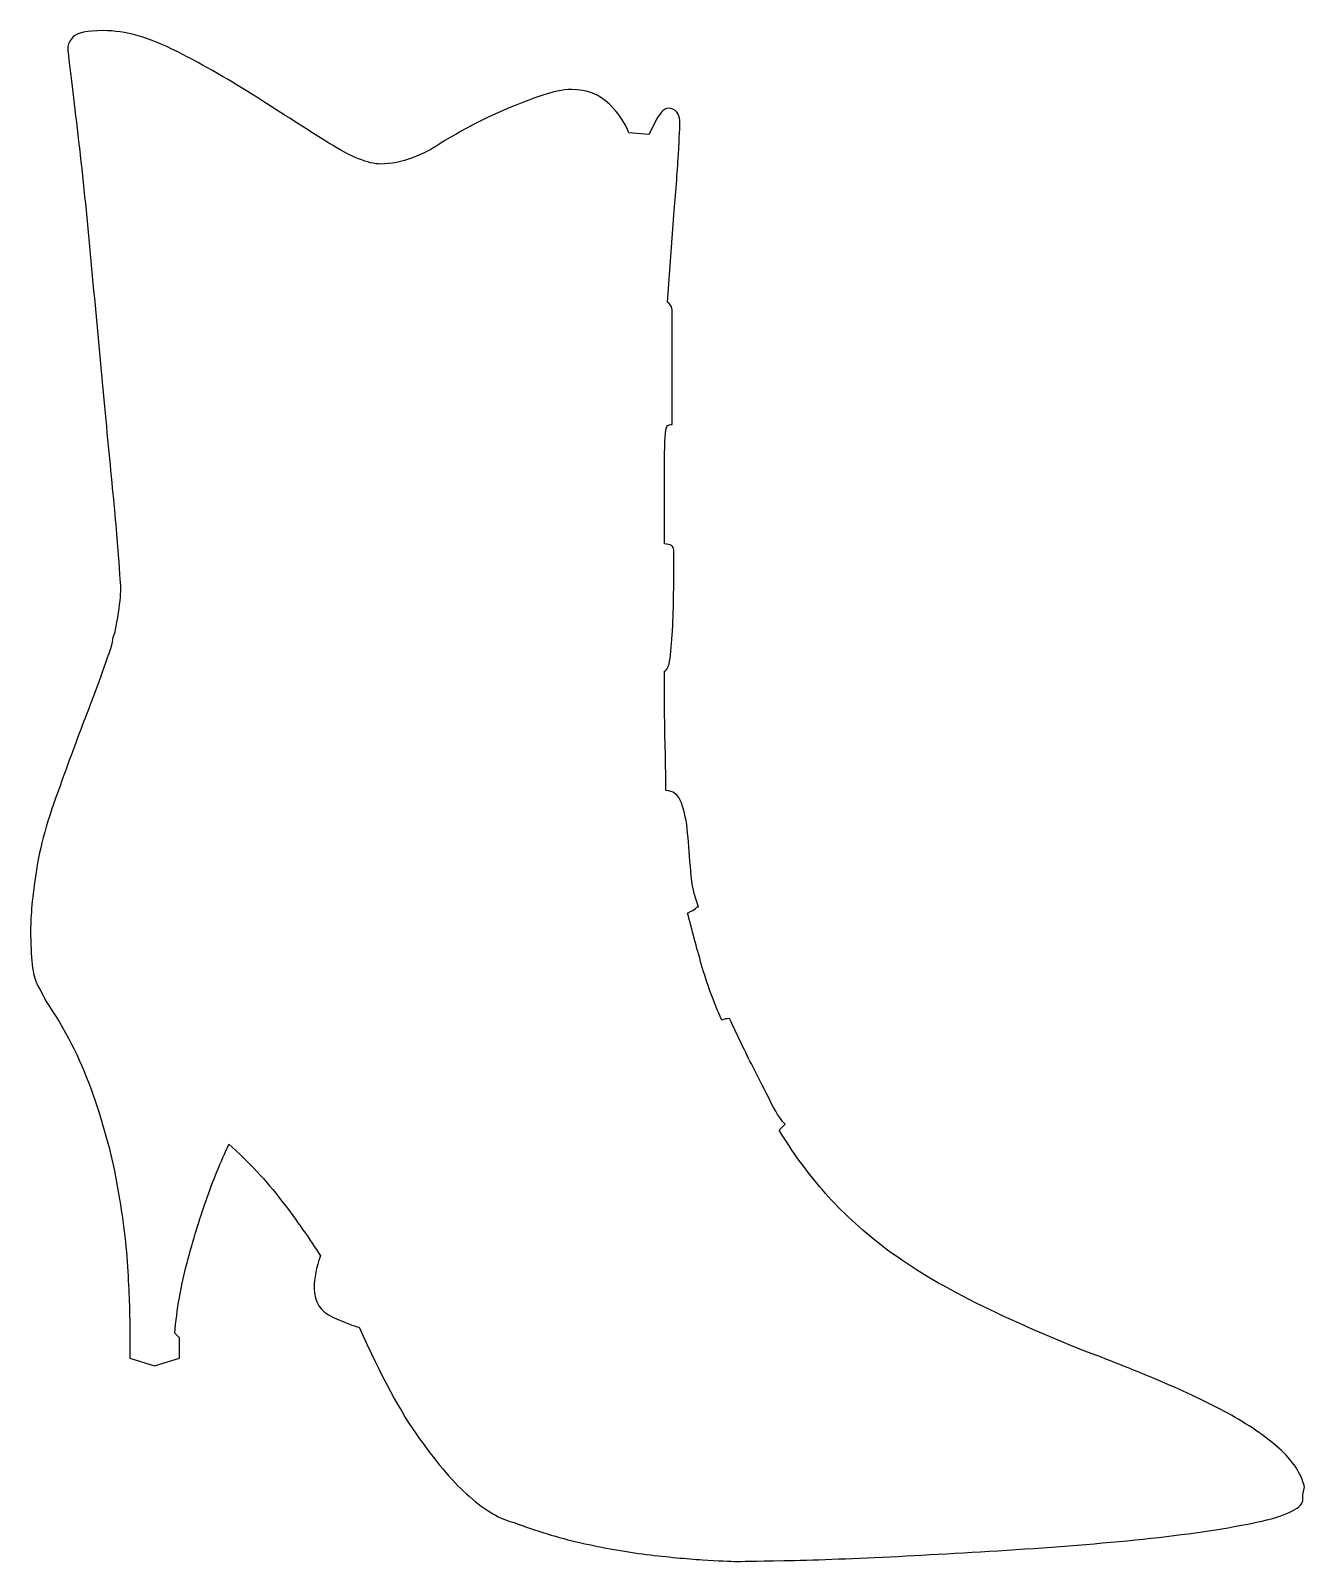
# Model space of a CAD drawing. Header units: centimetres. Extents: x -5.7 to 5.7, y -6.8 to 6.8.
import ezdxf

# ---------------------------------------------------------------- set-up
doc = ezdxf.new("R2010")
doc.units = ezdxf.units.CM
doc.header["$MEASUREMENT"] = 0
doc.layers.add('Camada 1', color=7, linetype='Continuous')

msp = doc.modelspace()

# ---------------------------------------------------------------- linework, layer by layer
at = {"layer": 'Camada 1'}
msp.add_open_spline([(5.66297, -6.22762), (5.66297, -6.22762), (5.66297, -6.269), (5.66297, -6.269), (5.66297, -6.269), (5.66297, -6.34279), (5.54079, -6.40727), (5.29687, -6.46268), (5.29687, -6.46268), (5.05284, -6.51771), (4.74667, -6.56611), (4.3784, -6.60772), (4.3784, -6.60772), (4.01013, -6.64907), (3.61185, -6.68358), (3.18359, -6.71152), (3.18359, -6.71152), (2.75531, -6.73898), (2.35478, -6.76208), (1.98204, -6.7806), (1.98204, -6.7806), (1.60903, -6.79875), (1.29354, -6.81037), (1.03584, -6.81508), (1.03584, -6.81508), (0.77803, -6.81955), (0.64, -6.82199), (0.62161, -6.82199), (0.62161, -6.82199), (0.55713, -6.82199), (0.45357, -6.81725), (0.31083, -6.80821), (0.31083, -6.80821), (0.16806, -6.79879), (0.00233, -6.78268), (-0.18653, -6.75982), (-0.18653, -6.75982), (-0.37539, -6.73659), (-0.571, -6.70211), (-0.77353, -6.65626), (-0.77353, -6.65626), (-0.97617, -6.60993), (-1.17398, -6.55016), (-1.36731, -6.47637), (-1.36731, -6.47637), (-1.48706, -6.44867), (-1.62065, -6.37038), (-1.76786, -6.24142), (-1.76786, -6.24142), (-1.89671, -6.13072), (-2.04419, -5.96027), (-2.20979, -5.73003), (-2.20979, -5.73003), (-2.37555, -5.49958), (-2.5552, -5.16784), (-2.74851, -4.73451), (-2.74851, -4.73451), (-2.7946, -4.72554), (-2.87276, -4.69554), (-2.98322, -4.64484), (-2.98322, -4.64484), (-3.09379, -4.59428), (-3.14909, -4.50898), (-3.14909, -4.38909), (-3.14909, -4.38909), (-3.14909, -4.29691), (-3.1307, -4.20023), (-3.09379, -4.09871), (-3.09379, -4.09871), (-3.18597, -3.95126), (-3.30104, -3.78767), (-3.43907, -3.60791), (-3.43907, -3.60791), (-3.57737, -3.42826), (-3.73379, -3.25998), (-3.90871, -3.10343), (-3.90871, -3.10343), (-3.9825, -3.25998), (-4.05148, -3.4303), (-4.11596, -3.61445), (-4.11596, -3.61445), (-4.17113, -3.77111), (-4.22642, -3.95283), (-4.28172, -4.15994), (-4.28172, -4.15994), (-4.33699, -4.36716), (-4.37366, -4.57684), (-4.39205, -4.78843), (-4.39205, -4.78843), (-4.39205, -4.78843), (-4.35067, -4.82992), (-4.35067, -4.82992), (-4.35067, -4.82992), (-4.35067, -4.82992), (-4.35067, -5.00931), (-4.35067, -5.00931), (-4.35067, -5.00931), (-4.35067, -5.00931), (-4.5717, -5.07839), (-4.5717, -5.07839), (-4.5717, -5.07839), (-4.5717, -5.07839), (-4.7926, -5.00931), (-4.7926, -5.00931), (-4.7926, -5.00931), (-4.7926, -5.00931), (-4.7926, -4.74703), (-4.7926, -4.74703), (-4.7926, -4.74703), (-4.7926, -4.609), (-4.79951, -4.42487), (-4.81342, -4.19463), (-4.81342, -4.19463), (-4.8272, -3.96442), (-4.85964, -3.71341), (-4.9102, -3.44165), (-4.9102, -3.44165), (-4.96076, -3.17006), (-5.03686, -2.89375), (-5.13801, -2.61271), (-5.13801, -2.61271), (-5.2394, -2.3318), (-5.37296, -2.07132), (-5.53856, -1.83155), (-5.53856, -1.83155), (-5.55695, -1.79488), (-5.58465, -1.74178), (-5.62132, -1.67269), (-5.62132, -1.67269), (-5.65823, -1.60365), (-5.67662, -1.44456), (-5.67662, -1.19582), (-5.67662, -1.19582), (-5.67662, -1.06684), (-5.66053, -0.89396), (-5.62823, -0.67742), (-5.62823, -0.67742), (-5.59606, -0.46086), (-5.52467, -0.20511), (-5.41421, 0.08995), (-5.41421, 0.08995), (-5.32216, 0.34789), (-5.24387, 0.55972), (-5.17939, 0.72572), (-5.17939, 0.72572), (-5.11502, 0.89159), (-5.06662, 1.02055), (-5.03445, 1.11273), (-5.03445, 1.11273), (-5.00214, 1.20491), (-4.97915, 1.27159), (-4.96523, 1.3132), (-4.96523, 1.3132), (-4.95145, 1.35458), (-4.94454, 1.38929), (-4.94454, 1.417), (-4.94454, 1.417), (-4.93546, 1.417), (-4.92168, 1.47447), (-4.90329, 1.58975), (-4.90329, 1.58975), (-4.8849, 1.70469), (-4.87559, 1.78996), (-4.87559, 1.84539), (-4.87559, 1.84539), (-4.87559, 1.86378), (-4.8825, 1.96517), (-4.89641, 2.14953), (-4.89641, 2.14953), (-4.91019, 2.33379), (-4.93078, 2.56643), (-4.95835, 2.84771), (-4.95835, 2.84771), (-4.98605, 3.12864), (-5.01592, 3.4421), (-5.04812, 3.78772), (-5.04812, 3.78772), (-5.08029, 4.13311), (-5.11273, 4.48106), (-5.1449, 4.83142), (-5.1449, 4.83142), (-5.17721, 5.18152), (-5.21179, 5.51555), (-5.24856, 5.83361), (-5.24856, 5.83361), (-5.2852, 6.15153), (-5.31751, 6.42109), (-5.34521, 6.64236), (-5.34521, 6.64236), (-5.34521, 6.64236), (-5.34523, 6.66982), (-5.34523, 6.66982), (-5.34523, 6.66982), (-5.34523, 6.69763), (-5.32914, 6.72983), (-5.29684, 6.76671), (-5.29684, 6.76671), (-5.26469, 6.80338), (-5.17492, 6.822), (-5.02757, 6.822), (-5.02757, 6.822), (-4.83411, 6.822), (-4.61551, 6.75982), (-4.37151, 6.63534), (-4.37151, 6.63534), (-4.12762, 6.51096), (-3.89037, 6.37499), (-3.66015, 6.22751), (-3.66015, 6.22751), (-3.43015, 6.07993), (-3.216, 5.94417), (-3.01798, 5.81968), (-3.01798, 5.81968), (-2.81994, 5.6953), (-2.66579, 5.63312), (-2.55522, 5.63312), (-2.55522, 5.63312), (-2.46304, 5.63312), (-2.36866, 5.65151), (-2.27201, 5.68839), (-2.27201, 5.68839), (-2.17536, 5.72506), (-2.09477, 5.76665), (-2.03029, 5.81277), (-2.03029, 5.81277), (-2.00283, 5.83116), (-1.94065, 5.86807), (-1.84397, 5.92334), (-1.84397, 5.92334), (-1.74732, 5.97851), (-1.63672, 6.0338), (-1.51237, 6.08931), (-1.51237, 6.08931), (-1.38812, 6.14448), (-1.26618, 6.19287), (-1.14653, 6.23449), (-1.14653, 6.23449), (-1.02675, 6.27587), (-0.9301, 6.29669), (-0.85628, 6.29669), (-0.85628, 6.29669), (-0.71825, 6.29669), (-0.60548, 6.25277), (-0.5179, 6.1653), (-0.5179, 6.1653), (-0.43043, 6.0777), (-0.37296, 5.99242), (-0.34526, 5.90966), (-0.34526, 5.90966), (-0.34526, 5.90966), (-0.16571, 5.89574), (-0.16571, 5.89574), (-0.16571, 5.89574), (-0.16571, 5.89574), (-0.11054, 6.00631), (-0.11054, 6.00631), (-0.11054, 6.00631), (-0.07376, 6.0801), (-0.03685, 6.12148), (0.00003, 6.13069), (0.00003, 6.13069), (0.07369, 6.13069), (0.11063, 6.0846), (0.11063, 5.99266), (0.11063, 5.99266), (0.11063, 5.97403), (0.10589, 5.88185), (0.09671, 5.71596), (0.09671, 5.71596), (0.0875, 5.54999), (0.07372, 5.37033), (0.05536, 5.17687), (0.05536, 5.17687), (0.05536, 5.17687), (0.00006, 4.40283), (0.00006, 4.40283), (0.00006, 4.40283), (0.00006, 4.40283), (0.01398, 4.38905), (0.01398, 4.38905), (0.01398, 4.38905), (0.03221, 4.3704), (0.04142, 4.35214), (0.04142, 4.33375), (0.04142, 4.33375), (0.04142, 4.33375), (0.04142, 3.31074), (0.04142, 3.31074), (0.04142, 3.31074), (0.02316, 3.31074), (0.00925, 3.3082), (0.00007, 3.30373), (0.00007, 3.30373), (-0.00927, 3.29913), (-0.01625, 3.26224), (-0.02073, 3.19303), (-0.02073, 3.19303), (-0.02523, 3.12395), (-0.0275, 3.01785), (-0.0275, 2.87508), (-0.0275, 2.87508), (-0.0275, 2.73231), (-0.0275, 2.52279), (-0.0275, 2.24622), (-0.0275, 2.24622), (0.02767, 2.24622), (0.05537, 2.2277), (0.05537, 2.19092), (0.05537, 2.19092), (0.05537, 2.10792), (0.05537, 2.00886), (0.05537, 1.89369), (0.05537, 1.89369), (0.05537, 1.77852), (0.05294, 1.66551), (0.04846, 1.55494), (0.04846, 1.55494), (0.04372, 1.4445), (0.03684, 1.34528), (0.02766, 1.25784), (0.02766, 1.25784), (0.01845, 1.17024), (0.00006, 1.12184), (-0.02751, 1.11266), (-0.02751, 1.11266), (-0.02751, 0.85448), (-0.02523, 0.63104), (-0.02074, 0.44221), (-0.02074, 0.44221), (-0.01627, 0.25335), (-0.01383, 0.13588), (-0.01383, 0.08992), (-0.01383, 0.08992), (-0.01383, 0.08992), (-0.01383, 0.0483), (-0.01383, 0.0483), (-0.01383, 0.0483), (0.05065, 0.0483), (0.09674, 0.01139), (0.12444, -0.06227), (0.12444, -0.06227), (0.15204, -0.13606), (0.17042, -0.22584), (0.1795, -0.33183), (0.1795, -0.33183), (0.18871, -0.4378), (0.19786, -0.5508), (0.20733, -0.67058), (0.20733, -0.67058), (0.21654, -0.79049), (0.2395, -0.89632), (0.27639, -0.9884), (0.27639, -0.9884), (0.26708, -0.9884), (0.2579, -0.99311), (0.24869, -1.00232), (0.24869, -1.00232), (0.23948, -1.01174), (0.21652, -1.02542), (0.17974, -1.04367), (0.17974, -1.04367), (0.21654, -1.19128), (0.2579, -1.34564), (0.30399, -1.50703), (0.30399, -1.50703), (0.35008, -1.66829), (0.40985, -1.83186), (0.48364, -1.99762), (0.48364, -1.99762), (0.5019, -1.98841), (0.52478, -1.98384), (0.55259, -1.98384), (0.55259, -1.98384), (0.62612, -2.14063), (0.69523, -2.28351), (0.75971, -2.41236), (0.75971, -2.41236), (0.81498, -2.52293), (0.87028, -2.6312), (0.92545, -2.73732), (0.92545, -2.73732), (0.98062, -2.84329), (1.022, -2.90546), (1.0497, -2.92388), (1.0497, -2.92388), (1.0497, -2.92388), (1.03602, -2.93766), (1.03602, -2.93766), (1.03602, -2.93766), (1.03602, -2.93766), (0.99467, -2.97915), (0.99467, -2.97915), (0.99467, -2.97915), (1.11421, -3.17283), (1.24303, -3.35018), (1.38131, -3.51133), (1.38131, -3.51133), (1.51934, -3.67259), (1.68738, -3.83166), (1.88545, -3.98822), (1.88545, -3.98822), (2.08325, -4.14488), (2.33186, -4.3017), (2.63118, -4.45823), (2.63118, -4.45823), (2.93037, -4.61492), (3.30092, -4.78089), (3.74309, -4.95583), (3.74309, -4.95583), (3.96412, -5.03883), (4.18272, -5.12627), (4.39905, -5.21848), (4.39905, -5.21848), (4.61548, -5.31066), (4.81352, -5.4053), (4.99317, -5.50195), (4.99317, -5.50195), (5.17258, -5.5986), (5.32453, -5.7024), (5.44891, -5.8131), (5.44891, -5.8131), (5.57316, -5.92346), (5.64901, -6.0386), (5.67672, -6.15851), (5.67672, -6.15851), (5.67672, -6.15851), (5.66297, -6.22762), (5.66297, -6.22762)], degree=3, knots=[0, 0, 0, 0, 0.00925926, 0.00925926, 0.00925926, 0.00925926, 0.01851852, 0.01851852, 0.01851852, 0.01851852, 0.02777778, 0.02777778, 0.02777778, 0.02777778, 0.03703704, 0.03703704, 0.03703704, 0.03703704, 0.0462963, 0.0462963, 0.0462963, 0.0462963, 0.05555556, 0.05555556, 0.05555556, 0.05555556, 0.06481481, 0.06481481, 0.06481481, 0.06481481, 0.07407407, 0.07407407, 0.07407407, 0.07407407, 0.08333333, 0.08333333, 0.08333333, 0.08333333, 0.09259259, 0.09259259, 0.09259259, 0.09259259, 0.10185185, 0.10185185, 0.10185185, 0.10185185, 0.11111111, 0.11111111, 0.11111111, 0.11111111, 0.12037037, 0.12037037, 0.12037037, 0.12037037, 0.12962963, 0.12962963, 0.12962963, 0.12962963, 0.13888889, 0.13888889, 0.13888889, 0.13888889, 0.14814815, 0.14814815, 0.14814815, 0.14814815, 0.15740741, 0.15740741, 0.15740741, 0.15740741, 0.16666667, 0.16666667, 0.16666667, 0.16666667, 0.17592593, 0.17592593, 0.17592593, 0.17592593, 0.18518519, 0.18518519, 0.18518519, 0.18518519, 0.19444444, 0.19444444, 0.19444444, 0.19444444, 0.2037037, 0.2037037, 0.2037037, 0.2037037, 0.21296296, 0.21296296, 0.21296296, 0.21296296, 0.22222222, 0.22222222, 0.22222222, 0.22222222, 0.23148148, 0.23148148, 0.23148148, 0.23148148, 0.24074074, 0.24074074, 0.24074074, 0.24074074, 0.25, 0.25, 0.25, 0.25, 0.25925926, 0.25925926, 0.25925926, 0.25925926, 0.26851852, 0.26851852, 0.26851852, 0.26851852, 0.27777778, 0.27777778, 0.27777778, 0.27777778, 0.28703704, 0.28703704, 0.28703704, 0.28703704, 0.2962963, 0.2962963, 0.2962963, 0.2962963, 0.30555556, 0.30555556, 0.30555556, 0.30555556, 0.31481481, 0.31481481, 0.31481481, 0.31481481, 0.32407407, 0.32407407, 0.32407407, 0.32407407, 0.33333333, 0.33333333, 0.33333333, 0.33333333, 0.34259259, 0.34259259, 0.34259259, 0.34259259, 0.35185185, 0.35185185, 0.35185185, 0.35185185, 0.36111111, 0.36111111, 0.36111111, 0.36111111, 0.37037037, 0.37037037, 0.37037037, 0.37037037, 0.37962963, 0.37962963, 0.37962963, 0.37962963, 0.38888889, 0.38888889, 0.38888889, 0.38888889, 0.39814815, 0.39814815, 0.39814815, 0.39814815, 0.40740741, 0.40740741, 0.40740741, 0.40740741, 0.41666667, 0.41666667, 0.41666667, 0.41666667, 0.42592593, 0.42592593, 0.42592593, 0.42592593, 0.43518519, 0.43518519, 0.43518519, 0.43518519, 0.44444444, 0.44444444, 0.44444444, 0.44444444, 0.4537037, 0.4537037, 0.4537037, 0.4537037, 0.46296296, 0.46296296, 0.46296296, 0.46296296, 0.47222222, 0.47222222, 0.47222222, 0.47222222, 0.48148148, 0.48148148, 0.48148148, 0.48148148, 0.49074074, 0.49074074, 0.49074074, 0.49074074, 0.5, 0.5, 0.5, 0.5, 0.50925926, 0.50925926, 0.50925926, 0.50925926, 0.51851852, 0.51851852, 0.51851852, 0.51851852, 0.52777778, 0.52777778, 0.52777778, 0.52777778, 0.53703704, 0.53703704, 0.53703704, 0.53703704, 0.5462963, 0.5462963, 0.5462963, 0.5462963, 0.55555556, 0.55555556, 0.55555556, 0.55555556, 0.56481481, 0.56481481, 0.56481481, 0.56481481, 0.57407407, 0.57407407, 0.57407407, 0.57407407, 0.58333333, 0.58333333, 0.58333333, 0.58333333, 0.59259259, 0.59259259, 0.59259259, 0.59259259, 0.60185185, 0.60185185, 0.60185185, 0.60185185, 0.61111111, 0.61111111, 0.61111111, 0.61111111, 0.62037037, 0.62037037, 0.62037037, 0.62037037, 0.62962963, 0.62962963, 0.62962963, 0.62962963, 0.63888889, 0.63888889, 0.63888889, 0.63888889, 0.64814815, 0.64814815, 0.64814815, 0.64814815, 0.65740741, 0.65740741, 0.65740741, 0.65740741, 0.66666667, 0.66666667, 0.66666667, 0.66666667, 0.67592593, 0.67592593, 0.67592593, 0.67592593, 0.68518519, 0.68518519, 0.68518519, 0.68518519, 0.69444444, 0.69444444, 0.69444444, 0.69444444, 0.7037037, 0.7037037, 0.7037037, 0.7037037, 0.71296296, 0.71296296, 0.71296296, 0.71296296, 0.72222222, 0.72222222, 0.72222222, 0.72222222, 0.73148148, 0.73148148, 0.73148148, 0.73148148, 0.74074074, 0.74074074, 0.74074074, 0.74074074, 0.75, 0.75, 0.75, 0.75, 0.75925926, 0.75925926, 0.75925926, 0.75925926, 0.76851852, 0.76851852, 0.76851852, 0.76851852, 0.77777778, 0.77777778, 0.77777778, 0.77777778, 0.78703704, 0.78703704, 0.78703704, 0.78703704, 0.7962963, 0.7962963, 0.7962963, 0.7962963, 0.80555556, 0.80555556, 0.80555556, 0.80555556, 0.81481481, 0.81481481, 0.81481481, 0.81481481, 0.82407407, 0.82407407, 0.82407407, 0.82407407, 0.83333333, 0.83333333, 0.83333333, 0.83333333, 0.84259259, 0.84259259, 0.84259259, 0.84259259, 0.85185185, 0.85185185, 0.85185185, 0.85185185, 0.86111111, 0.86111111, 0.86111111, 0.86111111, 0.87037037, 0.87037037, 0.87037037, 0.87037037, 0.87962963, 0.87962963, 0.87962963, 0.87962963, 0.88888889, 0.88888889, 0.88888889, 0.88888889, 0.89814815, 0.89814815, 0.89814815, 0.89814815, 0.90740741, 0.90740741, 0.90740741, 0.90740741, 0.91666667, 0.91666667, 0.91666667, 0.91666667, 0.92592593, 0.92592593, 0.92592593, 0.92592593, 0.93518519, 0.93518519, 0.93518519, 0.93518519, 0.94444444, 0.94444444, 0.94444444, 0.94444444, 0.9537037, 0.9537037, 0.9537037, 0.9537037, 0.96296296, 0.96296296, 0.96296296, 0.96296296, 0.97222222, 0.97222222, 0.97222222, 0.97222222, 0.98148148, 0.98148148, 0.98148148, 0.98148148, 1, 1, 1, 1], dxfattribs=at)

doc.saveas('drawing.dxf')
